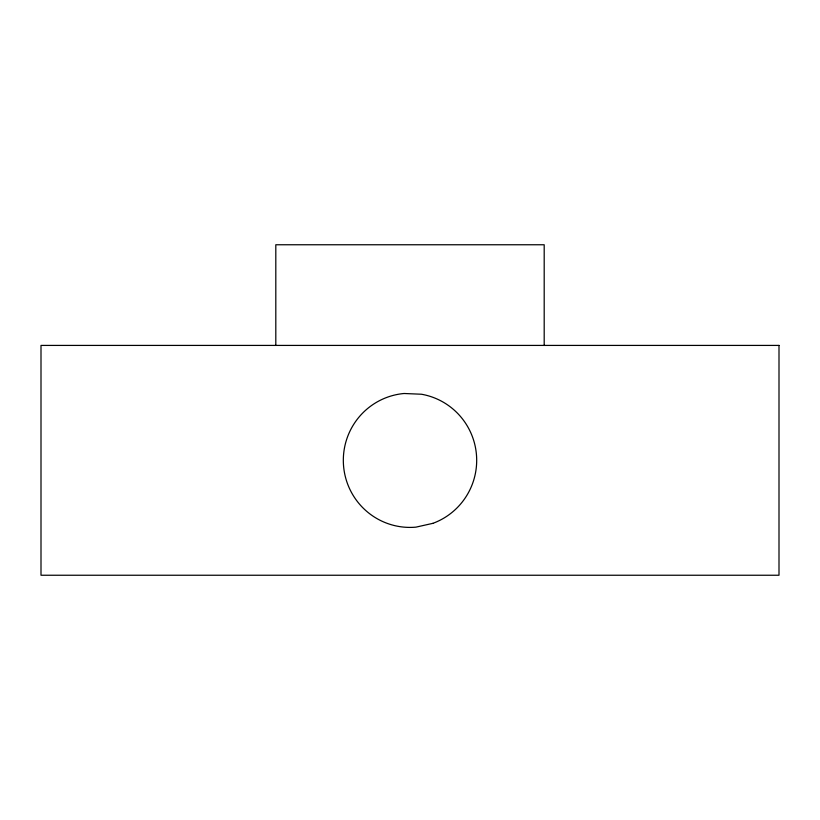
<?xml version="1.0" encoding="UTF-8"?>
<svg xmlns="http://www.w3.org/2000/svg" width="820" height="820" viewBox="0 0 820 820"><rect width="100%" height="100%" fill="white"/><g stroke="black" fill="none" stroke-linecap="round" stroke-linejoin="round"><path stroke-width="1.23" d="M544.193 345.415L544.193 244.76L275.807 244.76L275.807 345.415M432.909 523.334L415.924 527.147A67.086 66.666 -90 0 1 343.59 466.293A67.086 66.666 -90 0 1 404.075 393.497L421.459 394.235A67.086 66.666 -90 0 1 432.909 523.334M779 345.415L41 345.415L41 575.24L779 575.24L779 345.415"/></g></svg>
